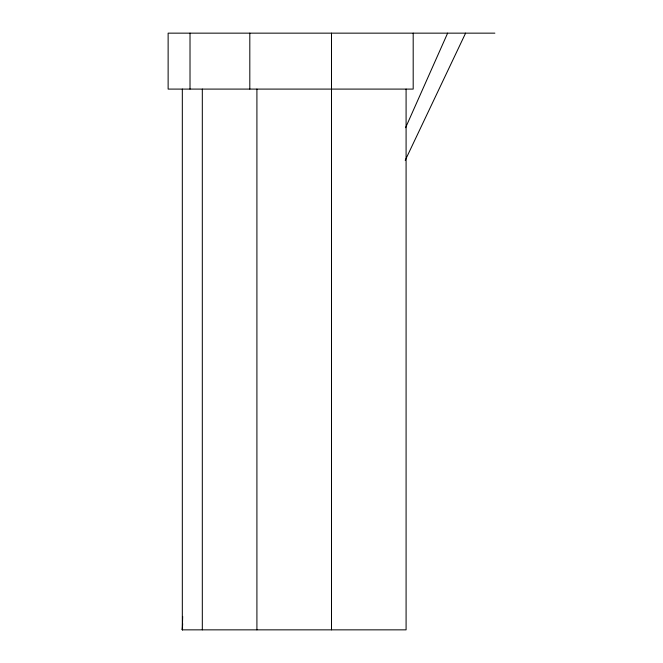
<?xml version="1.0" encoding="UTF-8"?>
<svg xmlns="http://www.w3.org/2000/svg" width="663" height="663" viewBox="0 0 663 663"><rect width="100%" height="100%" fill="white"/><g stroke="black" fill="none" stroke-linecap="round" stroke-linejoin="round"><path stroke-width="0.99" d="M406.087 89.091L406.087 629.85L182.325 629.85L182.665 616.408M182.607 627.803L182.325 629.85L182.665 623.643M405.59 127.71L447.633 33.15M405.217 160.347L465.6 33.15M494.871 33.15L168.129 33.15L168.129 89.091L413.19 89.091L413.19 33.15M331.5 33.15L331.5 629.85M256.913 89.091L256.913 629.85M249.81 33.15L249.81 89.091M202.314 89.091L202.314 629.85M190.016 33.15L190.016 89.091M182.325 89.091L182.325 629.85"/></g></svg>
